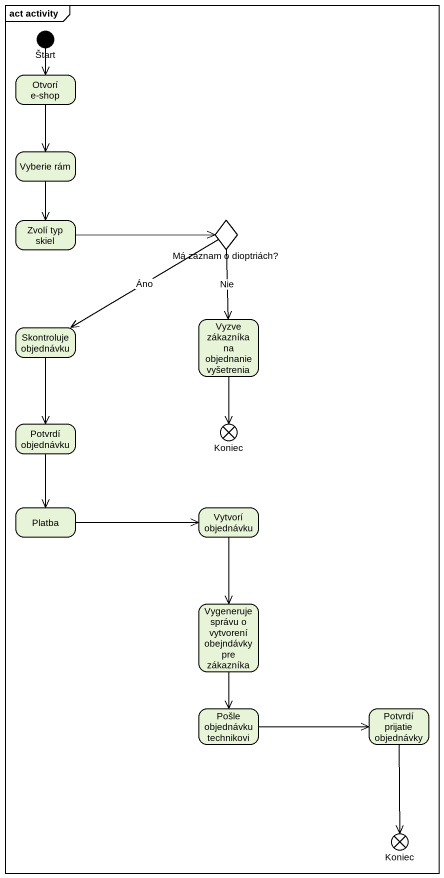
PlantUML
@startuml
mainframe act activity
hide empty description
state Štart <<start>>
state "Otvorí e-shop" as Otvorí_e_shop
state "Vyberie rám" as Vyberie_rám
state "Zvolí typ skiel" as Zvolí_typ_skiel
state "Má záznam o dioptriách?" as Má_záznam_o_dioptriách <<choice>>
state "Skontroluje objednávku" as Skontroluje_objednávku
state "Vyzve zákazníka na objednanie vyšetrenia" as Vyzve_zákazníka_na
state "Potvrdí objednávku" as Potvrdí_objednávku
state Koniec <<end>>
state Platba
state "Vytvorí objednávku" as Vytvorí_objednávku
state "Vygeneruje správu o vytvorení obejndávky pre zákazníka" as Vygeneruje_správu_o
state "Pošle objednávku technikovi" as Pošle_objednávku_technikovi
state "Potvrdí prijatie objednávky" as Potvrdí_prijatie_objednávky
state "Koniec" as Koniec_2 <<end>>
Štart --> Otvorí_e_shop
Otvorí_e_shop --> Vyberie_rám
Vyberie_rám --> Zvolí_typ_skiel
Zvolí_typ_skiel -right-> Má_záznam_o_dioptriách
Má_záznam_o_dioptriách -left-> Skontroluje_objednávku : Áno
Má_záznam_o_dioptriách --> Vyzve_zákazníka_na : Nie
Skontroluje_objednávku --> Potvrdí_objednávku
Vyzve_zákazníka_na --> Koniec
Potvrdí_objednávku --> Platba
Platba -right-> Vytvorí_objednávku
Vytvorí_objednávku --> Vygeneruje_správu_o
Vygeneruje_správu_o --> Pošle_objednávku_technikovi
Pošle_objednávku_technikovi -right-> Potvrdí_prijatie_objednávky
Potvrdí_prijatie_objednávky --> Koniec_2
@enduml
